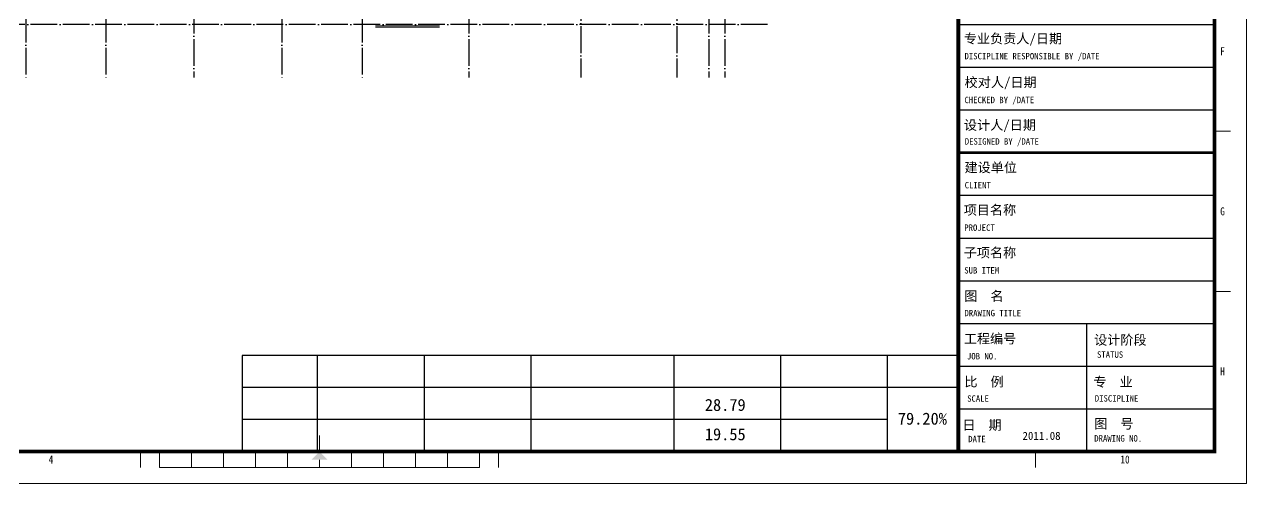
# Model space of a CAD drawing. Extents: x 534658 to 605938, y 354193 to 404593.
# Drawn here: x 560142 to 605938, y 354193 to 371395 of the extents above; entities that cross this region are included whole.
import ezdxf
from ezdxf.enums import TextEntityAlignment as Align

# ---------------------------------------------------------------- set-up
doc = ezdxf.new("R2010")
doc.units = 0
doc.header["$LTSCALE"] = 1000
doc.header["$MEASUREMENT"] = 0
doc.linetypes.add('DOTE', pattern=[2.42, 2, -0.2, 0.02, -0.2])
doc.layers.add('0_栏杆', color=163, linetype='Continuous', lineweight=5)
doc.layers.add('图框', color=7, linetype='Continuous', lineweight=5)
for name, color, linetype in [('1', 3, 'Continuous'), ('DOTE', 1, 'Continuous'), ('PUB_TITLE', 4, 'Continuous'), ('户型实用率', 140, 'Continuous')]:
    doc.layers.add(name, color=color, linetype=linetype)
doc.styles.add('ca', font='NSimSun.ttf')
doc.styles.add('HT', font='SIMHEI.TTF')
doc.styles.add('TKZ1', font='SIMHEI.TTF', dxfattribs={"width": 0.7})
doc.styles.add('图签栏', font='SimSun.ttf')

# ---------------------------------------------------------------- blocks, each defined once
blk = doc.blocks.new('$titleblk$00000206')
at = {"layer": '1'}
for p, q in [((-90, 143.33), (-10, 143.33)), ((-90, 130), (-10, 130)), ((-90, 116.67), (-10, 116.67)), ((-90, 90), (-10, 90)), ((-90, 76.67), (-10, 76.67)), ((-90, 63.33), (-10, 63.33)), ((-90, 50), (-10, 50)), ((-50, 50), (-50, 10)), ((-90, 36.67), (-10, 36.67)), ((-90, 23.33), (-10, 23.33))]:
    blk.add_line(p, q, dxfattribs=at)
at = {"layer": '1', "const_width": 0.8}
blk.add_lwpolyline([(-90, 103.33), (-10, 103.33)], dxfattribs=at)
at = {"layer": '图框'}
for p, q in [((0, 0), (0, 420)), ((-5, 110), (-10, 110)), ((-5, 60), (-10, 60)), ((-289.5, 10), (-289.5, 15)), ((-345.4, 5), (-345.4, 10)), ((-339.5, 5), (-339.5, 10)), ((-329.5, 5), (-329.5, 10)), ((-319.5, 5), (-319.5, 10)), ((-309.5, 5), (-309.5, 10)), ((-299.5, 5), (-299.5, 10)), ((-279.5, 5), (-279.5, 10)), ((-269.5, 5), (-269.5, 10)), ((-259.5, 5), (-259.5, 10)), ((-249.5, 5), (-249.5, 10)), ((-239.5, 5), (-239.5, 10)), ((-233.6, 5), (-233.6, 10)), ((-65.9, 5), (-65.9, 10)), ((-339.5, 5), (-239.5, 5)), ((-594, 0), (0, 0))]:
    blk.add_line(p, q, dxfattribs=at)
at = {"layer": '图框', "const_width": 1.2}
blk.add_lwpolyline([(-10, 410), (-569, 410), (-569, 10), (-10, 10)], close=True, dxfattribs=at)
at = {"layer": '图框'}
for points, const_width in [([(-90, 410), (-90, 10)], 1.2), ([(-289.5, 7.5), (-289.5, 5)], 0.3)]:
    blk.add_lwpolyline(points, dxfattribs=dict(at, const_width=const_width))
blk.add_solid([(-287, 7.5), (-292, 7.5), (-289.5, 10)], dxfattribs=at)
at = {"layer": '1', "style": '图签栏'}
for s, height, p in [('专业负责人/日期', 3, (-88.28, 137.44)), ('DISCIPLINE RESPONSIBLE BY /DATE', 2, (-88.08, 132.46)), ('校对人/日期', 3, (-88.04, 123.78)), ('CHECKED BY /DATE', 2, (-88.1, 118.77)), ('设计人/日期', 3, (-88.26, 110.45)), ('DESIGNED BY /DATE', 2, (-87.99, 105.83)), ('建设单位', 3, (-88.07, 97.2)), ('CLIENT', 2, (-88.03, 92.17)), ('项目名称', 3, (-88.31, 83.93)), ('PROJECT', 2, (-88.15, 78.9)), ('子项名称', 3, (-88.31, 70.6)), ('SUB ITEM', 2, (-88.15, 65.57)), ('图  名', 3, (-88.15, 57.06)), ('DRAWING TITLE', 2, (-88.09, 52.24)), ('工程编号', 3, (-88.29, 43.74)), ('设计阶段', 3, (-47.6, 43.35)), ('JOB NO.', 2, (-87.31, 38.75)), ('STATUS', 2, (-46.7, 39.27)), ('比  例', 3, (-88.1, 30.3)), ('专  业', 3, (-47.82, 30.25)), ('SCALE', 2, (-87.25, 25.55)), ('DISCIPLINE', 2, (-47.39, 25.59)), ('日  期', 3, (-88.74, 16.77)), ('图  号', 3, (-47.58, 17.17)), ('DATE', 2, (-86.92, 12.9)), ('DRAWING NO.', 2, (-47.56, 13.11))]:
    blk.add_text(s, height=height, dxfattribs=at).set_placement(p)
at = {"layer": '图框', "style": 'TKZ1', "width": 0.85}
for s, p in [('F', (-7.5, 135)), ('G', (-7.5, 85)), ('H', (-7.5, 35)), ('4', (-373.35, 7.5)), ('10', (-37.95, 7.5))]:
    blk.add_text(s, height=2.5, dxfattribs=at).set_placement(p, align=Align.MIDDLE)
at = {"layer": '图框', "color": 2, "style": 'ca'}
blk.add_text('2011.08', height=2.5, dxfattribs=at).set_placement((-69.97, 13.65))

msp = doc.modelspace()

# ---------------------------------------------------------------- linework, layer by layer
at = {"layer": '0_栏杆'}
for p, q in [((573292, 371345), (575692, 371345)), ((573292, 371295), (575692, 371295))]:
    msp.add_line(p, q, dxfattribs=at)
at = {"layer": 'DOTE', "linetype": 'DOTE', "ltscale": 0.5}
for p, q in [((566492, 388995), (566492, 369402)), ((576792, 388995), (576792, 369402)), ((585792, 388995), (585792, 369402)), ((586392, 388995), (586392, 369402)), ((560192, 380195), (560192, 369402)), ((563192, 380195), (563192, 369402)), ((569792, 380195), (569792, 369402)), ((572792, 380195), (572792, 369402)), ((580992, 379795), (580992, 369402)), ((584592, 379795), (584592, 369402)), ((587992, 371395), (544992, 371395))]:
    msp.add_line(p, q, dxfattribs=at)
at = {"layer": '户型实用率'}
for p, q in [((595138, 358993), (568306, 358993)), ((568306, 358993), (568306, 355393)), ((571116, 358993), (571116, 355393)), ((575116, 358993), (575116, 355393)), ((579115, 358993), (579115, 355393)), ((584472, 358993), (584472, 355393)), ((588473, 358993), (588473, 355393)), ((592473, 358993), (592473, 355393)), ((595138, 355393), (595138, 358993)), ((595138, 357793), (568306, 357793)), ((592473, 356593), (568306, 356593)), ((595138, 355393), (568306, 355393))]:
    msp.add_line(p, q, dxfattribs=at)

# ---------------------------------------------------------------- block references
at = {"layer": 'PUB_TITLE', "xscale": 120, "yscale": 120, "zscale": 120}
msp.add_blockref('$titleblk$00000206', (605938, 354193), dxfattribs=at)

# ---------------------------------------------------------------- texts
at = {"layer": '户型实用率', "style": 'HT'}
for s, p in [('28.79', (585638, 356915, -13131)), ('79.20%%%', (592872, 356400, -13131)), ('19.55', (585638, 355815, -13131))]:
    msp.add_text(s, height=450, rotation=359.9979, dxfattribs=at).set_placement(p)

doc.saveas('drawing.dxf')
